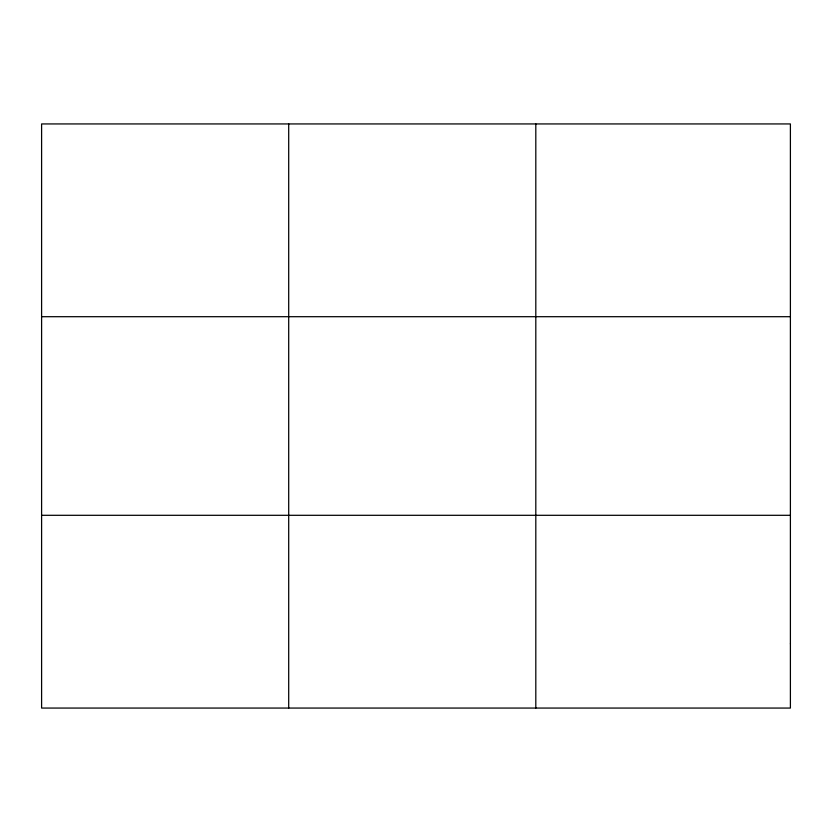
<?xml version="1.0" encoding="UTF-8"?>
<svg xmlns="http://www.w3.org/2000/svg" width="832" height="832" viewBox="0 0 832 832"><rect width="100%" height="100%" fill="white"/><g stroke="black" fill="none" stroke-linecap="round" stroke-linejoin="round"><path stroke-width="1.25" d="M288.704 708.063L288.704 123.937M535.808 708.063L535.808 123.937M41.6 316.701L790.4 316.701M41.6 515.299L790.4 515.299M790.4 643.812L790.4 708.063L41.6 708.063L41.6 123.937L790.4 123.937L790.4 643.812"/></g></svg>
